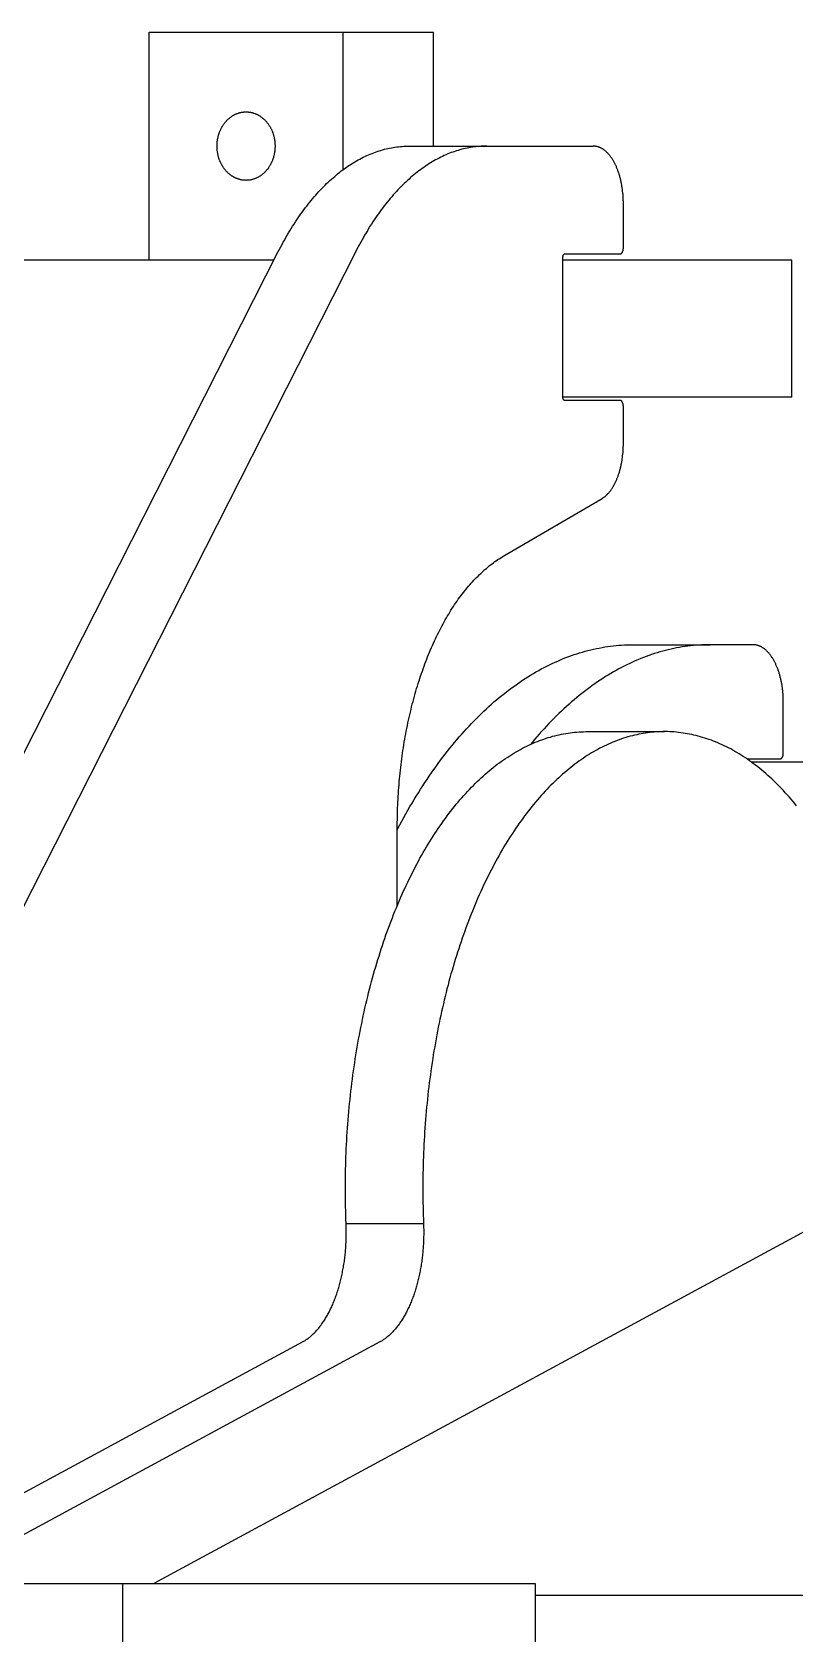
# Model space of a CAD drawing. Header units: millimetres. Extents: x 1084702 to 1166801, y 36632 to 124519.
# Drawn here: x 1098622.6 to 1098689.4, y 57928.6 to 58069 of the extents above; entities that cross this region are included whole.
import ezdxf

# ---------------------------------------------------------------- set-up
doc = ezdxf.new("R2010")
doc.units = ezdxf.units.MM
doc.header["$LTSCALE"] = 250
doc.linetypes.add('CENTER', pattern=[3, 2.5, -0.25, 0, -0.25])
doc.layers.get('0').update_dxf_attribs({"color": 255})

# ---------------------------------------------------------------- blocks, each defined once
blk = doc.blocks.new('PK65002M m platform_top')
at = {"linetype": 'Continuous'}
for p, q in [((-10480.03, 3463.67), (-10480.03, 3438.67)), ((-10516.19, 3438.67), (-10516.19, 3457.97)), ((-10570.87, 3390.98), (-10482.75, 3438.67)), ((-10546.03, 3439.7), (-10516.19, 3439.7)), ((-10454.72, 3438.67), (-10516.19, 3438.67)), ((-10502.57, 3417.49), (-10465.04, 3437.77)), ((-10458.26, 3437.77), (-10495.78, 3417.49)), ((-10500.45, 3321.92), (-10455.36, 3410.76)), ((-10448.57, 3410.76), (-10493.66, 3321.92)), ((-10499.61, 3407.1), (-10506.39, 3407.1)), ((-10504.09, 3379.25), (-10504.09, 3372.48)), ((-10563.12, 3366.68), (-10535.16, 3366.68)), ((-10537.93, 3365.88), (-10537.93, 3361.38)), ((-10534.73, 3366.38), (-10537.67, 3366.38)), ((-10507.7, 3366.68), (-10507.76, 3366.68)), ((-10507.7, 3366.77), (-10507.7, 3366.68)), ((-10520.74, 3364), (-10527.52, 3364)), ((-10535.28, 3356.38), (-10531.53, 3356.38)), ((-10531.53, 3356.38), (-10531.53, 3356.38)), ((-10524.74, 3356.38), (-10531.53, 3356.38)), ((-10524.74, 3356.38), (-10524.74, 3356.38)), ((-10513.42, 3348.6), (-10522.04, 3343.56)), ((-10523.91, 3338.79), (-10523.91, 3335.48)), ((-10538.67, 3334.68), (-10538.67, 3322.68)), ((-10538.67, 3334.68), (-10518.61, 3334.68)), ((-10523.64, 3334.98), (-10518.77, 3334.98)), ((-10518.61, 3334.68), (-10518.61, 3322.43)), ((-10538.67, 3322.68), (-10518.61, 3322.68)), ((-10518.77, 3322.13), (-10523.64, 3322.13)), ((-10493.28, 3322.68), (-10446.53, 3322.68)), ((-10482.35, 3322.68), (-10482.35, 3302.68)), ((-10523.91, 3321.63), (-10523.91, 3317.67)), ((-10499.31, 3302.68), (-10499.31, 3314.76)), ((-10505.14, 3312.67), (-10521.26, 3312.67)), ((-10507.26, 3312.67), (-10507.26, 3302.68)), ((-10482.35, 3302.68), (-10507.26, 3302.68))]:
    blk.add_line(p, q, dxfattribs=at)
for points in [[(-10506.39, 3407.1), (-10506.4, 3407.23), (-10506.4, 3407.36), (-10506.4, 3407.49), (-10506.41, 3407.62), (-10506.41, 3407.75), (-10506.41, 3407.88), (-10506.41, 3408), (-10506.41, 3408.13), (-10506.4, 3408.26), (-10506.4, 3408.39), (-10506.4, 3408.52), (-10506.39, 3408.65), (-10506.39, 3408.78), (-10506.38, 3408.91), (-10506.37, 3409.04), (-10506.36, 3409.16), (-10506.35, 3409.29), (-10506.34, 3409.42), (-10506.33, 3409.55), (-10506.32, 3409.67), (-10506.31, 3409.8), (-10506.29, 3409.93), (-10506.28, 3410.05), (-10506.26, 3410.18), (-10506.25, 3410.31), (-10506.23, 3410.43), (-10506.21, 3410.56), (-10506.19, 3410.68), (-10506.18, 3410.8), (-10506.15, 3410.93), (-10506.13, 3411.05), (-10506.11, 3411.17), (-10506.09, 3411.29), (-10506.06, 3411.41), (-10506.04, 3411.54), (-10506.01, 3411.66), (-10505.99, 3411.77), (-10505.96, 3411.89), (-10505.93, 3412.01), (-10505.9, 3412.13), (-10505.87, 3412.24), (-10505.84, 3412.36), (-10505.81, 3412.48), (-10505.78, 3412.59), (-10505.75, 3412.7), (-10505.72, 3412.82), (-10505.68, 3412.93), (-10505.65, 3413.04), (-10505.61, 3413.15), (-10505.57, 3413.26), (-10505.54, 3413.37), (-10505.5, 3413.47), (-10505.46, 3413.58), (-10505.42, 3413.69), (-10505.38, 3413.79), (-10505.34, 3413.89), (-10505.3, 3414), (-10505.26, 3414.1), (-10505.21, 3414.2), (-10505.17, 3414.3), (-10505.13, 3414.4), (-10505.08, 3414.5), (-10505.03, 3414.59), (-10504.99, 3414.69), (-10504.94, 3414.78), (-10504.89, 3414.87), (-10504.85, 3414.97), (-10504.8, 3415.06), (-10504.75, 3415.15), (-10504.7, 3415.23), (-10504.65, 3415.32), (-10504.6, 3415.41), (-10504.54, 3415.49), (-10504.49, 3415.57), (-10504.44, 3415.66), (-10504.38, 3415.74), (-10504.33, 3415.82), (-10504.28, 3415.89), (-10504.22, 3415.97), (-10504.16, 3416.04), (-10504.11, 3416.12), (-10504.05, 3416.19), (-10503.99, 3416.26), (-10503.94, 3416.33), (-10503.88, 3416.4), (-10503.82, 3416.47), (-10503.76, 3416.53), (-10503.7, 3416.6), (-10503.64, 3416.66), (-10503.58, 3416.72), (-10503.52, 3416.78), (-10503.46, 3416.84), (-10503.4, 3416.89), (-10503.34, 3416.95), (-10503.27, 3417), (-10503.21, 3417.05), (-10503.15, 3417.11), (-10503.09, 3417.15), (-10503.02, 3417.2), (-10502.96, 3417.25), (-10502.89, 3417.29), (-10502.83, 3417.33), (-10502.76, 3417.38), (-10502.7, 3417.42), (-10502.63, 3417.45), (-10502.57, 3417.49)], [(-10495.78, 3417.49), (-10495.85, 3417.45), (-10495.91, 3417.42), (-10495.98, 3417.38), (-10496.04, 3417.33), (-10496.11, 3417.29), (-10496.17, 3417.25), (-10496.24, 3417.2), (-10496.3, 3417.16), (-10496.36, 3417.11), (-10496.43, 3417.06), (-10496.49, 3417), (-10496.55, 3416.95), (-10496.61, 3416.9), (-10496.67, 3416.84), (-10496.73, 3416.78), (-10496.8, 3416.72), (-10496.86, 3416.66), (-10496.92, 3416.6), (-10496.97, 3416.53), (-10497.03, 3416.47), (-10497.09, 3416.4), (-10497.15, 3416.33), (-10497.21, 3416.27), (-10497.27, 3416.19), (-10497.32, 3416.12), (-10497.38, 3416.05), (-10497.43, 3415.97), (-10497.49, 3415.9), (-10497.54, 3415.82), (-10497.6, 3415.74), (-10497.65, 3415.66), (-10497.7, 3415.58), (-10497.76, 3415.49), (-10497.81, 3415.41), (-10497.86, 3415.32), (-10497.91, 3415.24), (-10497.96, 3415.15), (-10498.01, 3415.06), (-10498.06, 3414.97), (-10498.11, 3414.88), (-10498.16, 3414.78), (-10498.2, 3414.69), (-10498.25, 3414.59), (-10498.29, 3414.5), (-10498.34, 3414.4), (-10498.38, 3414.3), (-10498.43, 3414.2), (-10498.47, 3414.1), (-10498.51, 3414), (-10498.56, 3413.9), (-10498.6, 3413.79), (-10498.64, 3413.69), (-10498.68, 3413.58), (-10498.71, 3413.48), (-10498.75, 3413.37), (-10498.79, 3413.26), (-10498.83, 3413.15), (-10498.86, 3413.04), (-10498.9, 3412.93), (-10498.93, 3412.82), (-10498.96, 3412.71), (-10499, 3412.59), (-10499.03, 3412.48), (-10499.06, 3412.36), (-10499.09, 3412.25), (-10499.12, 3412.13), (-10499.15, 3412.01), (-10499.18, 3411.9), (-10499.2, 3411.78), (-10499.23, 3411.66), (-10499.25, 3411.54), (-10499.28, 3411.42), (-10499.3, 3411.3), (-10499.33, 3411.18), (-10499.35, 3411.05), (-10499.37, 3410.93), (-10499.39, 3410.81), (-10499.41, 3410.68), (-10499.43, 3410.56), (-10499.45, 3410.44), (-10499.46, 3410.31), (-10499.48, 3410.19), (-10499.5, 3410.06), (-10499.51, 3409.93), (-10499.52, 3409.81), (-10499.54, 3409.68), (-10499.55, 3409.55), (-10499.56, 3409.42), (-10499.57, 3409.3), (-10499.58, 3409.17), (-10499.59, 3409.04), (-10499.59, 3408.91), (-10499.6, 3408.78), (-10499.61, 3408.65), (-10499.61, 3408.52), (-10499.62, 3408.4), (-10499.62, 3408.27), (-10499.62, 3408.14), (-10499.62, 3408.01), (-10499.62, 3407.88), (-10499.62, 3407.75), (-10499.62, 3407.62), (-10499.62, 3407.49), (-10499.62, 3407.36), (-10499.61, 3407.23), (-10499.61, 3407.1)], [(-10527.52, 3364), (-10527.4, 3364), (-10527.2, 3364.01), (-10527.01, 3364.01), (-10526.82, 3364.02), (-10526.62, 3364.04), (-10526.43, 3364.05), (-10526.24, 3364.07), (-10526.04, 3364.1), (-10525.85, 3364.13), (-10525.66, 3364.16), (-10525.47, 3364.19), (-10525.27, 3364.23), (-10525.08, 3364.27), (-10524.89, 3364.31), (-10524.7, 3364.36), (-10524.51, 3364.41), (-10524.31, 3364.46), (-10524.12, 3364.52), (-10523.93, 3364.58), (-10523.74, 3364.64), (-10523.55, 3364.71), (-10523.36, 3364.78), (-10523.17, 3364.85), (-10522.98, 3364.93), (-10522.8, 3365.01), (-10522.61, 3365.09), (-10522.42, 3365.18), (-10522.23, 3365.27), (-10522.04, 3365.36), (-10521.86, 3365.46), (-10521.67, 3365.56), (-10521.49, 3365.66), (-10521.3, 3365.76), (-10521.12, 3365.87), (-10520.93, 3365.98), (-10520.75, 3366.1), (-10520.57, 3366.22), (-10520.38, 3366.34), (-10520.2, 3366.46), (-10520.02, 3366.59), (-10519.84, 3366.72), (-10519.66, 3366.86), (-10519.48, 3366.99), (-10519.3, 3367.13), (-10519.12, 3367.28), (-10518.95, 3367.42), (-10518.77, 3367.57), (-10518.59, 3367.72), (-10518.42, 3367.88), (-10518.24, 3368.04), (-10518.07, 3368.2), (-10517.9, 3368.36), (-10517.73, 3368.53), (-10517.56, 3368.7), (-10517.39, 3368.87), (-10517.22, 3369.05), (-10517.05, 3369.23), (-10516.88, 3369.41), (-10516.71, 3369.59), (-10516.55, 3369.78), (-10516.38, 3369.97), (-10516.22, 3370.17), (-10516.06, 3370.36), (-10515.89, 3370.56), (-10515.73, 3370.76), (-10515.57, 3370.97), (-10515.41, 3371.17), (-10515.25, 3371.38), (-10515.1, 3371.6), (-10514.94, 3371.81), (-10514.79, 3372.03), (-10514.63, 3372.25), (-10514.48, 3372.47), (-10514.33, 3372.7), (-10514.18, 3372.93), (-10514.03, 3373.16), (-10513.88, 3373.39), (-10513.73, 3373.63), (-10513.58, 3373.87), (-10513.44, 3374.11), (-10513.3, 3374.35), (-10513.15, 3374.6), (-10513.01, 3374.85), (-10512.87, 3375.1), (-10512.73, 3375.35), (-10512.59, 3375.61), (-10512.46, 3375.87), (-10512.32, 3376.13), (-10512.19, 3376.39), (-10512.05, 3376.66), (-10511.92, 3376.92), (-10511.79, 3377.19), (-10511.66, 3377.46), (-10511.54, 3377.74), (-10511.41, 3378.02), (-10511.28, 3378.29), (-10511.16, 3378.57), (-10511.04, 3378.86), (-10510.92, 3379.14), (-10510.8, 3379.43), (-10510.68, 3379.72), (-10510.56, 3380.01), (-10510.45, 3380.3), (-10510.33, 3380.6), (-10510.22, 3380.9), (-10510.11, 3381.19), (-10510, 3381.49), (-10509.89, 3381.8), (-10509.79, 3382.1), (-10509.68, 3382.41), (-10509.58, 3382.72), (-10509.48, 3383.03), (-10509.38, 3383.34), (-10509.28, 3383.65), (-10509.18, 3383.97), (-10509.08, 3384.28), (-10508.99, 3384.6), (-10508.89, 3384.92), (-10508.8, 3385.24), (-10508.71, 3385.57), (-10508.62, 3385.89), (-10508.54, 3386.22), (-10508.45, 3386.54), (-10508.37, 3386.87), (-10508.29, 3387.2), (-10508.21, 3387.54), (-10508.13, 3387.87), (-10508.05, 3388.2), (-10507.98, 3388.54), (-10507.9, 3388.88), (-10507.83, 3389.21), (-10507.76, 3389.55), (-10507.69, 3389.9), (-10507.62, 3390.24), (-10507.56, 3390.58), (-10507.49, 3390.93), (-10507.43, 3391.27), (-10507.37, 3391.62), (-10507.31, 3391.97), (-10507.25, 3392.31), (-10507.2, 3392.66), (-10507.14, 3393.01), (-10507.09, 3393.37), (-10507.04, 3393.72), (-10506.99, 3394.07), (-10506.94, 3394.42), (-10506.9, 3394.78), (-10506.85, 3395.13), (-10506.81, 3395.49), (-10506.77, 3395.85), (-10506.73, 3396.2), (-10506.7, 3396.56), (-10506.66, 3396.92), (-10506.63, 3397.28), (-10506.6, 3397.64), (-10506.57, 3398), (-10506.54, 3398.36), (-10506.51, 3398.73), (-10506.49, 3399.09), (-10506.47, 3399.45), (-10506.44, 3399.81), (-10506.42, 3400.18), (-10506.41, 3400.54), (-10506.39, 3400.9), (-10506.38, 3401.27), (-10506.36, 3401.63), (-10506.35, 3402), (-10506.35, 3402.36), (-10506.34, 3402.72), (-10506.33, 3403.09), (-10506.33, 3403.45), (-10506.33, 3403.82), (-10506.33, 3404.18), (-10506.33, 3404.55), (-10506.33, 3404.91), (-10506.34, 3405.28), (-10506.35, 3405.64), (-10506.35, 3406.01), (-10506.36, 3406.37), (-10506.38, 3406.74), (-10506.39, 3407.1)], [(-10499.61, 3407.1), (-10499.59, 3406.74), (-10499.58, 3406.37), (-10499.57, 3406.01), (-10499.56, 3405.65), (-10499.55, 3405.28), (-10499.55, 3404.92), (-10499.55, 3404.55), (-10499.54, 3404.19), (-10499.54, 3403.83), (-10499.55, 3403.46), (-10499.55, 3403.1), (-10499.55, 3402.73), (-10499.56, 3402.37), (-10499.57, 3402.01), (-10499.58, 3401.64), (-10499.59, 3401.28), (-10499.61, 3400.92), (-10499.62, 3400.55), (-10499.64, 3400.19), (-10499.66, 3399.83), (-10499.68, 3399.46), (-10499.7, 3399.1), (-10499.73, 3398.74), (-10499.75, 3398.38), (-10499.78, 3398.02), (-10499.81, 3397.66), (-10499.84, 3397.3), (-10499.88, 3396.94), (-10499.91, 3396.58), (-10499.95, 3396.23), (-10499.99, 3395.87), (-10500.03, 3395.51), (-10500.07, 3395.16), (-10500.11, 3394.8), (-10500.16, 3394.45), (-10500.2, 3394.09), (-10500.25, 3393.74), (-10500.3, 3393.39), (-10500.36, 3393.04), (-10500.41, 3392.69), (-10500.46, 3392.34), (-10500.52, 3391.99), (-10500.58, 3391.64), (-10500.64, 3391.29), (-10500.7, 3390.95), (-10500.77, 3390.6), (-10500.83, 3390.26), (-10500.9, 3389.92), (-10500.97, 3389.58), (-10501.04, 3389.24), (-10501.11, 3388.9), (-10501.19, 3388.56), (-10501.26, 3388.23), (-10501.34, 3387.89), (-10501.42, 3387.56), (-10501.5, 3387.22), (-10501.58, 3386.89), (-10501.66, 3386.56), (-10501.75, 3386.24), (-10501.83, 3385.91), (-10501.92, 3385.59), (-10502.01, 3385.26), (-10502.1, 3384.94), (-10502.2, 3384.62), (-10502.29, 3384.3), (-10502.39, 3383.98), (-10502.49, 3383.67), (-10502.59, 3383.35), (-10502.69, 3383.04), (-10502.79, 3382.73), (-10502.89, 3382.42), (-10503, 3382.12), (-10503.1, 3381.81), (-10503.21, 3381.51), (-10503.32, 3381.21), (-10503.43, 3380.91), (-10503.55, 3380.61), (-10503.66, 3380.31), (-10503.77, 3380.02), (-10503.89, 3379.73), (-10504.01, 3379.44), (-10504.13, 3379.15), (-10504.25, 3378.87), (-10504.37, 3378.58), (-10504.5, 3378.3), (-10504.62, 3378.02), (-10504.75, 3377.74), (-10504.88, 3377.47), (-10505.01, 3377.2), (-10505.14, 3376.93), (-10505.27, 3376.66), (-10505.4, 3376.39), (-10505.54, 3376.13), (-10505.67, 3375.87), (-10505.81, 3375.61), (-10505.95, 3375.36), (-10506.08, 3375.1), (-10506.22, 3374.85), (-10506.37, 3374.6), (-10506.51, 3374.36), (-10506.65, 3374.11), (-10506.8, 3373.87), (-10506.94, 3373.63), (-10507.09, 3373.4), (-10507.24, 3373.16), (-10507.39, 3372.93), (-10507.54, 3372.71), (-10507.69, 3372.48), (-10507.84, 3372.26), (-10508, 3372.04), (-10508.15, 3371.82), (-10508.31, 3371.6), (-10508.46, 3371.39), (-10508.62, 3371.18), (-10508.78, 3370.98), (-10508.94, 3370.77), (-10509.1, 3370.57), (-10509.26, 3370.37), (-10509.43, 3370.17), (-10509.59, 3369.98), (-10509.75, 3369.79), (-10509.92, 3369.6), (-10510.09, 3369.42), (-10510.25, 3369.24), (-10510.42, 3369.06), (-10510.59, 3368.88), (-10510.76, 3368.71), (-10510.93, 3368.54), (-10511.1, 3368.37), (-10511.28, 3368.21), (-10511.45, 3368.05), (-10511.62, 3367.89), (-10511.8, 3367.73), (-10511.97, 3367.58), (-10512.15, 3367.43), (-10512.33, 3367.29), (-10512.51, 3367.14), (-10512.68, 3367), (-10512.86, 3366.86), (-10513.04, 3366.73), (-10513.22, 3366.6), (-10513.41, 3366.47), (-10513.59, 3366.35), (-10513.77, 3366.23), (-10513.95, 3366.11), (-10514.14, 3365.99), (-10514.32, 3365.88), (-10514.5, 3365.77), (-10514.69, 3365.67), (-10514.88, 3365.56), (-10515.06, 3365.46), (-10515.25, 3365.37), (-10515.44, 3365.27), (-10515.62, 3365.18), (-10515.81, 3365.1), (-10516, 3365.01), (-10516.19, 3364.93), (-10516.38, 3364.86), (-10516.57, 3364.78), (-10516.76, 3364.71), (-10516.95, 3364.65), (-10517.14, 3364.58), (-10517.33, 3364.52), (-10517.52, 3364.47), (-10517.71, 3364.41), (-10517.9, 3364.36), (-10518.1, 3364.31), (-10518.29, 3364.27), (-10518.48, 3364.23), (-10518.67, 3364.19), (-10518.87, 3364.16), (-10519.06, 3364.13), (-10519.25, 3364.1), (-10519.45, 3364.08), (-10519.64, 3364.05), (-10519.83, 3364.04), (-10520.03, 3364.02), (-10520.22, 3364.01), (-10520.41, 3364.01), (-10520.61, 3364), (-10520.74, 3364)], [(-10539.1, 3370.5), (-10538.94, 3370.3), (-10538.78, 3370.1), (-10538.61, 3369.91), (-10538.45, 3369.72), (-10538.28, 3369.54), (-10538.11, 3369.35), (-10537.95, 3369.17), (-10537.78, 3368.99), (-10537.61, 3368.82), (-10537.44, 3368.65), (-10537.27, 3368.48), (-10537.09, 3368.31), (-10536.92, 3368.15), (-10536.75, 3367.99), (-10536.57, 3367.83), (-10536.4, 3367.68), (-10536.22, 3367.52), (-10536.05, 3367.38), (-10535.87, 3367.23), (-10535.69, 3367.09), (-10535.51, 3366.95), (-10535.33, 3366.81), (-10535.15, 3366.68), (-10534.97, 3366.55), (-10534.79, 3366.42), (-10534.61, 3366.3), (-10534.42, 3366.18), (-10534.24, 3366.06), (-10534.06, 3365.95), (-10533.87, 3365.84), (-10533.69, 3365.73), (-10533.5, 3365.63), (-10533.32, 3365.52), (-10533.13, 3365.43), (-10532.94, 3365.33), (-10532.76, 3365.24), (-10532.57, 3365.15), (-10532.38, 3365.07), (-10532.19, 3364.98), (-10532, 3364.9), (-10531.81, 3364.83), (-10531.63, 3364.76), (-10531.44, 3364.69), (-10531.24, 3364.62), (-10531.05, 3364.56), (-10530.86, 3364.5), (-10530.67, 3364.44), (-10530.48, 3364.39), (-10530.29, 3364.34), (-10530.1, 3364.3), (-10529.91, 3364.25), (-10529.71, 3364.21), (-10529.52, 3364.18), (-10529.33, 3364.15), (-10529.14, 3364.12), (-10528.94, 3364.09), (-10528.75, 3364.07), (-10528.56, 3364.05), (-10528.36, 3364.03), (-10528.17, 3364.02), (-10527.98, 3364.01), (-10527.78, 3364), (-10527.59, 3364), (-10527.52, 3364)], [(-10504.09, 3372.58), (-10504.13, 3372.49), (-10504.31, 3372.17), (-10504.48, 3371.84), (-10504.66, 3371.52), (-10504.84, 3371.2), (-10505.02, 3370.89), (-10505.2, 3370.57), (-10505.39, 3370.26), (-10505.57, 3369.96), (-10505.76, 3369.65), (-10505.94, 3369.35), (-10506.13, 3369.05), (-10506.32, 3368.76), (-10506.52, 3368.46), (-10506.71, 3368.18), (-10506.9, 3367.89), (-10507.1, 3367.61), (-10507.29, 3367.33), (-10507.49, 3367.05), (-10507.69, 3366.78), (-10507.89, 3366.51), (-10508.09, 3366.24), (-10508.3, 3365.98), (-10508.5, 3365.72), (-10508.7, 3365.46), (-10508.91, 3365.21), (-10509.12, 3364.96), (-10509.32, 3364.71), (-10509.53, 3364.46), (-10509.74, 3364.22), (-10509.96, 3363.99), (-10510.17, 3363.75), (-10510.38, 3363.52), (-10510.6, 3363.29), (-10510.81, 3363.07), (-10511.03, 3362.85), (-10511.25, 3362.63), (-10511.47, 3362.42), (-10511.69, 3362.21), (-10511.91, 3362), (-10512.13, 3361.8), (-10512.35, 3361.6), (-10512.57, 3361.4), (-10512.8, 3361.21), (-10513.02, 3361.02), (-10513.25, 3360.84), (-10513.48, 3360.66), (-10513.7, 3360.48), (-10513.93, 3360.31), (-10514.16, 3360.14), (-10514.39, 3359.97), (-10514.62, 3359.81), (-10514.85, 3359.65), (-10515.08, 3359.49), (-10515.31, 3359.34), (-10515.55, 3359.19), (-10515.78, 3359.05), (-10516.02, 3358.91), (-10516.25, 3358.77), (-10516.49, 3358.63), (-10516.72, 3358.5), (-10516.96, 3358.38), (-10517.2, 3358.26), (-10517.44, 3358.14), (-10517.68, 3358.02), (-10517.92, 3357.91), (-10518.16, 3357.81), (-10518.4, 3357.7), (-10518.64, 3357.6), (-10518.88, 3357.51), (-10519.12, 3357.42), (-10519.36, 3357.33), (-10519.6, 3357.25), (-10519.84, 3357.17), (-10520.08, 3357.09), (-10520.33, 3357.02), (-10520.57, 3356.95), (-10520.81, 3356.88), (-10521.06, 3356.82), (-10521.3, 3356.77), (-10521.55, 3356.71), (-10521.79, 3356.67), (-10522.04, 3356.62), (-10522.28, 3356.58), (-10522.53, 3356.54), (-10522.78, 3356.51), (-10523.02, 3356.48), (-10523.27, 3356.45), (-10523.51, 3356.43), (-10523.76, 3356.41), (-10524, 3356.4), (-10524.25, 3356.39), (-10524.5, 3356.38), (-10524.74, 3356.38)], [(-10504.09, 3372.48), (-10504.09, 3372.23), (-10504.09, 3371.97), (-10504.1, 3371.71), (-10504.1, 3371.46), (-10504.11, 3371.2), (-10504.11, 3370.95), (-10504.12, 3370.69), (-10504.13, 3370.43), (-10504.15, 3370.18), (-10504.16, 3369.92), (-10504.17, 3369.67), (-10504.19, 3369.41), (-10504.21, 3369.16), (-10504.23, 3368.91), (-10504.25, 3368.65), (-10504.27, 3368.4), (-10504.29, 3368.15), (-10504.31, 3367.9), (-10504.34, 3367.65), (-10504.37, 3367.39), (-10504.39, 3367.14), (-10504.42, 3366.89), (-10504.46, 3366.64), (-10504.49, 3366.39), (-10504.52, 3366.15), (-10504.56, 3365.9), (-10504.59, 3365.65), (-10504.63, 3365.41), (-10504.67, 3365.16), (-10504.71, 3364.92), (-10504.75, 3364.67), (-10504.79, 3364.43), (-10504.84, 3364.19), (-10504.88, 3363.95), (-10504.93, 3363.71), (-10504.98, 3363.47), (-10505.03, 3363.23), (-10505.08, 3362.99), (-10505.13, 3362.75), (-10505.19, 3362.52), (-10505.24, 3362.28), (-10505.3, 3362.05), (-10505.35, 3361.82), (-10505.41, 3361.59), (-10505.47, 3361.36), (-10505.53, 3361.13), (-10505.6, 3360.9), (-10505.66, 3360.67), (-10505.72, 3360.45), (-10505.79, 3360.23), (-10505.86, 3360), (-10505.93, 3359.78), (-10506, 3359.56), (-10506.07, 3359.34), (-10506.14, 3359.13), (-10506.21, 3358.91), (-10506.29, 3358.69), (-10506.36, 3358.48), (-10506.44, 3358.27), (-10506.52, 3358.06), (-10506.59, 3357.85), (-10506.67, 3357.65), (-10506.75, 3357.44), (-10506.84, 3357.24), (-10506.92, 3357.03), (-10507, 3356.83), (-10507.09, 3356.63), (-10507.18, 3356.44), (-10507.26, 3356.24), (-10507.35, 3356.05), (-10507.44, 3355.86), (-10507.53, 3355.66), (-10507.63, 3355.48), (-10507.72, 3355.29), (-10507.81, 3355.1), (-10507.91, 3354.92), (-10508, 3354.74), (-10508.1, 3354.56), (-10508.2, 3354.38), (-10508.3, 3354.21), (-10508.4, 3354.03), (-10508.5, 3353.86), (-10508.6, 3353.69), (-10508.7, 3353.52), (-10508.8, 3353.36), (-10508.91, 3353.19), (-10509.01, 3353.03), (-10509.12, 3352.87), (-10509.23, 3352.71), (-10509.33, 3352.56), (-10509.44, 3352.4), (-10509.55, 3352.25), (-10509.66, 3352.1), (-10509.77, 3351.96), (-10509.89, 3351.81), (-10510, 3351.67), (-10510.11, 3351.53), (-10510.23, 3351.39), (-10510.34, 3351.25), (-10510.46, 3351.12), (-10510.57, 3350.99), (-10510.69, 3350.86), (-10510.81, 3350.73), (-10510.93, 3350.6), (-10511.05, 3350.48), (-10511.17, 3350.36), (-10511.29, 3350.24), (-10511.41, 3350.13), (-10511.53, 3350.01), (-10511.65, 3349.9), (-10511.77, 3349.79), (-10511.9, 3349.69), (-10512.02, 3349.58), (-10512.15, 3349.48), (-10512.27, 3349.38), (-10512.4, 3349.28), (-10512.52, 3349.19), (-10512.65, 3349.1), (-10512.78, 3349.01), (-10512.9, 3348.92), (-10513.03, 3348.84), (-10513.16, 3348.76), (-10513.29, 3348.68), (-10513.42, 3348.6)], [(-10537.67, 3366.38), (-10537.67, 3366.38), (-10537.68, 3366.38), (-10537.69, 3366.38), (-10537.7, 3366.38), (-10537.7, 3366.38), (-10537.71, 3366.38), (-10537.72, 3366.37), (-10537.72, 3366.37), (-10537.73, 3366.37), (-10537.74, 3366.36), (-10537.74, 3366.36), (-10537.75, 3366.36), (-10537.76, 3366.35), (-10537.76, 3366.35), (-10537.77, 3366.34), (-10537.78, 3366.34), (-10537.78, 3366.33), (-10537.79, 3366.32), (-10537.8, 3366.32), (-10537.8, 3366.31), (-10537.81, 3366.3), (-10537.81, 3366.3), (-10537.82, 3366.29), (-10537.83, 3366.28), (-10537.83, 3366.27), (-10537.84, 3366.26), (-10537.84, 3366.25), (-10537.85, 3366.25), (-10537.85, 3366.24), (-10537.86, 3366.23), (-10537.86, 3366.22), (-10537.87, 3366.21), (-10537.87, 3366.2), (-10537.88, 3366.19), (-10537.88, 3366.17), (-10537.89, 3366.16), (-10537.89, 3366.15), (-10537.89, 3366.14), (-10537.9, 3366.13), (-10537.9, 3366.12), (-10537.9, 3366.11), (-10537.91, 3366.09), (-10537.91, 3366.08), (-10537.91, 3366.07), (-10537.92, 3366.06), (-10537.92, 3366.04), (-10537.92, 3366.03), (-10537.92, 3366.02), (-10537.92, 3366), (-10537.93, 3365.99), (-10537.93, 3365.98), (-10537.93, 3365.96), (-10537.93, 3365.95), (-10537.93, 3365.94), (-10537.93, 3365.92), (-10537.93, 3365.91), (-10537.93, 3365.9), (-10537.93, 3365.88)], [(-10531.53, 3356.38), (-10531.28, 3356.38), (-10531.03, 3356.39), (-10530.79, 3356.4), (-10530.54, 3356.41), (-10530.3, 3356.43), (-10530.05, 3356.45), (-10529.81, 3356.48), (-10529.56, 3356.51), (-10529.32, 3356.54), (-10529.07, 3356.58), (-10528.83, 3356.62), (-10528.58, 3356.66), (-10528.34, 3356.71), (-10528.09, 3356.77), (-10527.85, 3356.82), (-10527.61, 3356.88), (-10527.36, 3356.95), (-10527.12, 3357.01), (-10526.88, 3357.09), (-10526.63, 3357.16), (-10526.39, 3357.24), (-10526.15, 3357.33), (-10525.91, 3357.41), (-10525.67, 3357.5), (-10525.43, 3357.6), (-10525.19, 3357.7), (-10524.95, 3357.8), (-10524.71, 3357.91), (-10524.47, 3358.02), (-10524.23, 3358.13), (-10523.99, 3358.25), (-10523.76, 3358.37), (-10523.52, 3358.5), (-10523.28, 3358.63), (-10523.05, 3358.76), (-10522.81, 3358.9), (-10522.58, 3359.04), (-10522.34, 3359.18), (-10522.11, 3359.33), (-10521.88, 3359.48), (-10521.65, 3359.64), (-10521.42, 3359.8), (-10521.19, 3359.96), (-10520.96, 3360.13), (-10520.73, 3360.3), (-10520.5, 3360.47), (-10520.27, 3360.65), (-10520.04, 3360.83), (-10519.82, 3361.01), (-10519.59, 3361.2), (-10519.37, 3361.4), (-10519.15, 3361.59), (-10518.92, 3361.79), (-10518.7, 3361.99), (-10518.48, 3362.2), (-10518.26, 3362.41), (-10518.04, 3362.62), (-10517.83, 3362.84), (-10517.61, 3363.06), (-10517.39, 3363.28), (-10517.18, 3363.51), (-10516.96, 3363.74), (-10516.75, 3363.97), (-10516.54, 3364.21), (-10516.33, 3364.45), (-10516.12, 3364.7), (-10515.91, 3364.94), (-10515.77, 3365.12)], [(-10537.93, 3361.38), (-10537.93, 3361.31), (-10537.93, 3361.23), (-10537.93, 3361.15), (-10537.93, 3361.08), (-10537.92, 3361), (-10537.92, 3360.92), (-10537.92, 3360.85), (-10537.91, 3360.77), (-10537.91, 3360.69), (-10537.9, 3360.62), (-10537.89, 3360.54), (-10537.89, 3360.47), (-10537.88, 3360.39), (-10537.87, 3360.32), (-10537.86, 3360.24), (-10537.85, 3360.17), (-10537.84, 3360.09), (-10537.83, 3360.02), (-10537.82, 3359.94), (-10537.81, 3359.87), (-10537.79, 3359.8), (-10537.78, 3359.72), (-10537.77, 3359.65), (-10537.75, 3359.58), (-10537.74, 3359.51), (-10537.72, 3359.44), (-10537.71, 3359.37), (-10537.69, 3359.3), (-10537.67, 3359.23), (-10537.65, 3359.16), (-10537.64, 3359.09), (-10537.62, 3359.02), (-10537.6, 3358.95), (-10537.58, 3358.89), (-10537.56, 3358.82), (-10537.54, 3358.75), (-10537.51, 3358.69), (-10537.49, 3358.62), (-10537.47, 3358.56), (-10537.45, 3358.5), (-10537.42, 3358.43), (-10537.4, 3358.37), (-10537.37, 3358.31), (-10537.35, 3358.25), (-10537.32, 3358.19), (-10537.29, 3358.13), (-10537.27, 3358.07), (-10537.24, 3358.01), (-10537.21, 3357.96), (-10537.18, 3357.9), (-10537.16, 3357.85), (-10537.13, 3357.79), (-10537.1, 3357.74), (-10537.07, 3357.69), (-10537.04, 3357.64), (-10537.01, 3357.59), (-10536.98, 3357.54), (-10536.94, 3357.49), (-10536.91, 3357.44), (-10536.88, 3357.39), (-10536.85, 3357.35), (-10536.81, 3357.3), (-10536.78, 3357.26), (-10536.75, 3357.22), (-10536.71, 3357.17), (-10536.68, 3357.13), (-10536.64, 3357.09), (-10536.61, 3357.05), (-10536.57, 3357.02), (-10536.54, 3356.98), (-10536.5, 3356.94), (-10536.46, 3356.91), (-10536.43, 3356.87), (-10536.39, 3356.84), (-10536.35, 3356.81), (-10536.32, 3356.78), (-10536.28, 3356.75), (-10536.24, 3356.72), (-10536.2, 3356.69), (-10536.16, 3356.67), (-10536.13, 3356.64), (-10536.09, 3356.62), (-10536.05, 3356.6), (-10536.01, 3356.57), (-10535.97, 3356.55), (-10535.93, 3356.53), (-10535.89, 3356.52), (-10535.85, 3356.5), (-10535.81, 3356.48), (-10535.77, 3356.47), (-10535.73, 3356.45), (-10535.69, 3356.44), (-10535.65, 3356.43), (-10535.61, 3356.42), (-10535.57, 3356.41), (-10535.53, 3356.4), (-10535.49, 3356.4), (-10535.45, 3356.39), (-10535.4, 3356.39), (-10535.36, 3356.38), (-10535.32, 3356.38), (-10535.28, 3356.38)], [(-10522.04, 3343.56), (-10522.08, 3343.54), (-10522.12, 3343.52), (-10522.16, 3343.49), (-10522.19, 3343.46), (-10522.23, 3343.44), (-10522.27, 3343.41), (-10522.31, 3343.38), (-10522.34, 3343.35), (-10522.38, 3343.32), (-10522.42, 3343.28), (-10522.45, 3343.25), (-10522.49, 3343.21), (-10522.53, 3343.18), (-10522.56, 3343.14), (-10522.6, 3343.1), (-10522.63, 3343.06), (-10522.67, 3343.02), (-10522.7, 3342.98), (-10522.73, 3342.94), (-10522.77, 3342.9), (-10522.8, 3342.85), (-10522.83, 3342.81), (-10522.87, 3342.76), (-10522.9, 3342.71), (-10522.93, 3342.67), (-10522.96, 3342.62), (-10522.99, 3342.57), (-10523.02, 3342.52), (-10523.05, 3342.47), (-10523.08, 3342.41), (-10523.11, 3342.36), (-10523.14, 3342.31), (-10523.17, 3342.25), (-10523.2, 3342.2), (-10523.22, 3342.14), (-10523.25, 3342.08), (-10523.28, 3342.03), (-10523.3, 3341.97), (-10523.33, 3341.91), (-10523.35, 3341.85), (-10523.38, 3341.79), (-10523.4, 3341.72), (-10523.43, 3341.66), (-10523.45, 3341.6), (-10523.47, 3341.54), (-10523.49, 3341.47), (-10523.51, 3341.41), (-10523.54, 3341.34), (-10523.56, 3341.27), (-10523.58, 3341.21), (-10523.59, 3341.14), (-10523.61, 3341.07), (-10523.63, 3341), (-10523.65, 3340.94), (-10523.67, 3340.87), (-10523.68, 3340.8), (-10523.7, 3340.73), (-10523.71, 3340.66), (-10523.73, 3340.58), (-10523.74, 3340.51), (-10523.76, 3340.44), (-10523.77, 3340.37), (-10523.78, 3340.3), (-10523.8, 3340.22), (-10523.81, 3340.15), (-10523.82, 3340.07), (-10523.83, 3340), (-10523.84, 3339.93), (-10523.85, 3339.85), (-10523.85, 3339.78), (-10523.86, 3339.7), (-10523.87, 3339.63), (-10523.88, 3339.55), (-10523.88, 3339.47), (-10523.89, 3339.4), (-10523.89, 3339.32), (-10523.9, 3339.25), (-10523.9, 3339.17), (-10523.9, 3339.09), (-10523.9, 3339.02), (-10523.91, 3338.94), (-10523.91, 3338.86), (-10523.91, 3338.79)], [(-10523.91, 3335.48), (-10523.91, 3335.46), (-10523.91, 3335.45), (-10523.91, 3335.43), (-10523.91, 3335.42), (-10523.9, 3335.41), (-10523.9, 3335.39), (-10523.9, 3335.38), (-10523.9, 3335.37), (-10523.9, 3335.35), (-10523.9, 3335.34), (-10523.9, 3335.33), (-10523.89, 3335.32), (-10523.89, 3335.3), (-10523.89, 3335.29), (-10523.89, 3335.28), (-10523.88, 3335.27), (-10523.88, 3335.25), (-10523.88, 3335.24), (-10523.87, 3335.23), (-10523.87, 3335.22), (-10523.87, 3335.21), (-10523.86, 3335.19), (-10523.86, 3335.18), (-10523.85, 3335.17), (-10523.85, 3335.16), (-10523.84, 3335.15), (-10523.84, 3335.14), (-10523.83, 3335.13), (-10523.83, 3335.12), (-10523.82, 3335.11), (-10523.82, 3335.1), (-10523.81, 3335.09), (-10523.81, 3335.09), (-10523.8, 3335.08), (-10523.8, 3335.07), (-10523.79, 3335.06), (-10523.78, 3335.05), (-10523.78, 3335.05), (-10523.77, 3335.04), (-10523.77, 3335.03), (-10523.76, 3335.03), (-10523.75, 3335.02), (-10523.75, 3335.02), (-10523.74, 3335.01), (-10523.73, 3335.01), (-10523.73, 3335), (-10523.72, 3335), (-10523.71, 3334.99), (-10523.71, 3334.99), (-10523.7, 3334.99), (-10523.69, 3334.98), (-10523.68, 3334.98), (-10523.68, 3334.98), (-10523.67, 3334.98), (-10523.66, 3334.98), (-10523.66, 3334.98), (-10523.65, 3334.98), (-10523.64, 3334.98)], [(-10518.77, 3334.98), (-10518.76, 3334.98), (-10518.76, 3334.97), (-10518.75, 3334.97), (-10518.75, 3334.97), (-10518.74, 3334.97), (-10518.74, 3334.97), (-10518.73, 3334.97), (-10518.73, 3334.97), (-10518.72, 3334.96), (-10518.72, 3334.96), (-10518.71, 3334.96), (-10518.71, 3334.96), (-10518.7, 3334.95), (-10518.7, 3334.95), (-10518.7, 3334.94), (-10518.69, 3334.94), (-10518.69, 3334.94), (-10518.68, 3334.93), (-10518.68, 3334.93), (-10518.67, 3334.92), (-10518.67, 3334.91), (-10518.67, 3334.91), (-10518.66, 3334.9), (-10518.66, 3334.9), (-10518.66, 3334.89), (-10518.65, 3334.88), (-10518.65, 3334.88), (-10518.65, 3334.87), (-10518.64, 3334.86), (-10518.64, 3334.86), (-10518.64, 3334.85), (-10518.63, 3334.84), (-10518.63, 3334.83), (-10518.63, 3334.83), (-10518.63, 3334.82), (-10518.62, 3334.81), (-10518.62, 3334.8), (-10518.62, 3334.79), (-10518.62, 3334.78), (-10518.62, 3334.78), (-10518.62, 3334.77), (-10518.61, 3334.76), (-10518.61, 3334.75), (-10518.61, 3334.74), (-10518.61, 3334.73), (-10518.61, 3334.72), (-10518.61, 3334.71), (-10518.61, 3334.7), (-10518.61, 3334.69), (-10518.61, 3334.68), (-10518.61, 3334.68)], [(-10523.64, 3322.13), (-10523.65, 3322.13), (-10523.66, 3322.12), (-10523.66, 3322.12), (-10523.67, 3322.12), (-10523.68, 3322.12), (-10523.68, 3322.12), (-10523.69, 3322.12), (-10523.7, 3322.11), (-10523.71, 3322.11), (-10523.71, 3322.11), (-10523.72, 3322.1), (-10523.73, 3322.1), (-10523.73, 3322.09), (-10523.74, 3322.09), (-10523.75, 3322.08), (-10523.75, 3322.08), (-10523.76, 3322.07), (-10523.77, 3322.07), (-10523.77, 3322.06), (-10523.78, 3322.05), (-10523.78, 3322.05), (-10523.79, 3322.04), (-10523.8, 3322.03), (-10523.8, 3322.02), (-10523.81, 3322.02), (-10523.81, 3322.01), (-10523.82, 3322), (-10523.82, 3321.99), (-10523.83, 3321.98), (-10523.83, 3321.97), (-10523.84, 3321.96), (-10523.84, 3321.95), (-10523.85, 3321.94), (-10523.85, 3321.93), (-10523.86, 3321.92), (-10523.86, 3321.91), (-10523.87, 3321.89), (-10523.87, 3321.88), (-10523.87, 3321.87), (-10523.88, 3321.86), (-10523.88, 3321.85), (-10523.88, 3321.84), (-10523.89, 3321.82), (-10523.89, 3321.81), (-10523.89, 3321.8), (-10523.89, 3321.78), (-10523.9, 3321.77), (-10523.9, 3321.76), (-10523.9, 3321.75), (-10523.9, 3321.73), (-10523.9, 3321.72), (-10523.9, 3321.71), (-10523.9, 3321.69), (-10523.91, 3321.68), (-10523.91, 3321.67), (-10523.91, 3321.65), (-10523.91, 3321.64), (-10523.91, 3321.63)], [(-10518.61, 3322.43), (-10518.61, 3322.42), (-10518.61, 3322.41), (-10518.61, 3322.4), (-10518.61, 3322.39), (-10518.61, 3322.38), (-10518.61, 3322.37), (-10518.61, 3322.36), (-10518.61, 3322.35), (-10518.61, 3322.34), (-10518.62, 3322.33), (-10518.62, 3322.33), (-10518.62, 3322.32), (-10518.62, 3322.31), (-10518.62, 3322.3), (-10518.62, 3322.29), (-10518.63, 3322.28), (-10518.63, 3322.28), (-10518.63, 3322.27), (-10518.63, 3322.26), (-10518.64, 3322.25), (-10518.64, 3322.24), (-10518.64, 3322.24), (-10518.65, 3322.23), (-10518.65, 3322.22), (-10518.65, 3322.22), (-10518.66, 3322.21), (-10518.66, 3322.2), (-10518.66, 3322.2), (-10518.67, 3322.19), (-10518.67, 3322.19), (-10518.67, 3322.18), (-10518.68, 3322.18), (-10518.68, 3322.17), (-10518.69, 3322.17), (-10518.69, 3322.16), (-10518.7, 3322.16), (-10518.7, 3322.15), (-10518.7, 3322.15), (-10518.71, 3322.15), (-10518.71, 3322.14), (-10518.72, 3322.14), (-10518.72, 3322.14), (-10518.73, 3322.13), (-10518.73, 3322.13), (-10518.74, 3322.13), (-10518.74, 3322.13), (-10518.75, 3322.13), (-10518.75, 3322.13), (-10518.76, 3322.13), (-10518.76, 3322.13), (-10518.77, 3322.13)], [(-10511.93, 3312.67), (-10511.77, 3312.68), (-10511.62, 3312.68), (-10511.46, 3312.69), (-10511.3, 3312.7), (-10511.15, 3312.71), (-10510.99, 3312.73), (-10510.83, 3312.75), (-10510.68, 3312.77), (-10510.52, 3312.79), (-10510.37, 3312.82), (-10510.21, 3312.85), (-10510.06, 3312.88), (-10509.9, 3312.92), (-10509.75, 3312.96), (-10509.59, 3313), (-10509.44, 3313.05), (-10509.28, 3313.09), (-10509.13, 3313.14), (-10508.97, 3313.2), (-10508.82, 3313.25), (-10508.67, 3313.31), (-10508.51, 3313.37), (-10508.36, 3313.44), (-10508.21, 3313.51), (-10508.06, 3313.58), (-10507.91, 3313.65), (-10507.75, 3313.73), (-10507.6, 3313.81), (-10507.45, 3313.89), (-10507.3, 3313.97), (-10507.15, 3314.06), (-10507, 3314.15), (-10506.86, 3314.24), (-10506.71, 3314.34), (-10506.56, 3314.44), (-10506.41, 3314.54), (-10506.27, 3314.64), (-10506.12, 3314.75), (-10505.98, 3314.86), (-10505.83, 3314.97), (-10505.69, 3315.08), (-10505.54, 3315.2), (-10505.4, 3315.32), (-10505.26, 3315.44), (-10505.12, 3315.57), (-10504.98, 3315.7), (-10504.83, 3315.83), (-10504.7, 3315.96), (-10504.56, 3316.09), (-10504.42, 3316.23), (-10504.28, 3316.37), (-10504.14, 3316.52), (-10504.01, 3316.66), (-10503.87, 3316.81), (-10503.74, 3316.96), (-10503.6, 3317.12), (-10503.47, 3317.27), (-10503.34, 3317.43), (-10503.21, 3317.59), (-10503.08, 3317.75), (-10502.95, 3317.92), (-10502.82, 3318.09), (-10502.69, 3318.26), (-10502.57, 3318.43), (-10502.44, 3318.6), (-10502.31, 3318.78), (-10502.19, 3318.96), (-10502.07, 3319.14), (-10501.94, 3319.33), (-10501.82, 3319.51), (-10501.7, 3319.7), (-10501.58, 3319.89), (-10501.47, 3320.09), (-10501.35, 3320.28), (-10501.23, 3320.48), (-10501.12, 3320.68), (-10501, 3320.88), (-10500.89, 3321.09), (-10500.78, 3321.29), (-10500.67, 3321.5), (-10500.56, 3321.71), (-10500.45, 3321.92)], [(-10493.66, 3321.92), (-10493.77, 3321.71), (-10493.88, 3321.5), (-10493.99, 3321.29), (-10494.1, 3321.09), (-10494.22, 3320.88), (-10494.33, 3320.68), (-10494.45, 3320.48), (-10494.56, 3320.29), (-10494.68, 3320.09), (-10494.8, 3319.9), (-10494.92, 3319.71), (-10495.04, 3319.52), (-10495.16, 3319.33), (-10495.28, 3319.15), (-10495.4, 3318.97), (-10495.53, 3318.79), (-10495.65, 3318.61), (-10495.78, 3318.44), (-10495.9, 3318.26), (-10496.03, 3318.09), (-10496.16, 3317.93), (-10496.29, 3317.76), (-10496.42, 3317.6), (-10496.55, 3317.44), (-10496.68, 3317.28), (-10496.81, 3317.12), (-10496.95, 3316.97), (-10497.08, 3316.82), (-10497.22, 3316.67), (-10497.35, 3316.52), (-10497.49, 3316.38), (-10497.63, 3316.24), (-10497.76, 3316.1), (-10497.9, 3315.97), (-10498.04, 3315.83), (-10498.18, 3315.7), (-10498.32, 3315.58), (-10498.47, 3315.45), (-10498.61, 3315.33), (-10498.75, 3315.21), (-10498.89, 3315.09), (-10499.04, 3314.98), (-10499.18, 3314.86), (-10499.33, 3314.75), (-10499.47, 3314.65), (-10499.62, 3314.54), (-10499.77, 3314.44), (-10499.91, 3314.34), (-10500.06, 3314.25), (-10500.21, 3314.15), (-10500.36, 3314.06), (-10500.51, 3313.98), (-10500.66, 3313.89), (-10500.81, 3313.81), (-10500.96, 3313.73), (-10501.11, 3313.65), (-10501.26, 3313.58), (-10501.42, 3313.51), (-10501.57, 3313.44), (-10501.72, 3313.38), (-10501.88, 3313.32), (-10502.03, 3313.26), (-10502.18, 3313.2), (-10502.34, 3313.15), (-10502.49, 3313.09), (-10502.65, 3313.05), (-10502.8, 3313), (-10502.96, 3312.96), (-10503.11, 3312.92), (-10503.27, 3312.88), (-10503.42, 3312.85), (-10503.58, 3312.82), (-10503.73, 3312.79), (-10503.89, 3312.77), (-10504.05, 3312.75), (-10504.2, 3312.73), (-10504.36, 3312.71), (-10504.52, 3312.7), (-10504.67, 3312.69), (-10504.83, 3312.68), (-10504.99, 3312.68), (-10505.14, 3312.67)], [(-10523.91, 3317.67), (-10523.91, 3317.6), (-10523.91, 3317.52), (-10523.9, 3317.44), (-10523.9, 3317.37), (-10523.9, 3317.29), (-10523.9, 3317.21), (-10523.89, 3317.14), (-10523.89, 3317.06), (-10523.88, 3316.98), (-10523.88, 3316.91), (-10523.87, 3316.83), (-10523.86, 3316.75), (-10523.85, 3316.68), (-10523.85, 3316.6), (-10523.84, 3316.53), (-10523.83, 3316.45), (-10523.82, 3316.38), (-10523.81, 3316.31), (-10523.79, 3316.23), (-10523.78, 3316.16), (-10523.77, 3316.08), (-10523.76, 3316.01), (-10523.74, 3315.94), (-10523.73, 3315.87), (-10523.71, 3315.8), (-10523.7, 3315.72), (-10523.68, 3315.65), (-10523.66, 3315.58), (-10523.65, 3315.51), (-10523.63, 3315.45), (-10523.61, 3315.38), (-10523.59, 3315.31), (-10523.57, 3315.24), (-10523.55, 3315.17), (-10523.53, 3315.11), (-10523.51, 3315.04), (-10523.49, 3314.98), (-10523.47, 3314.91), (-10523.44, 3314.85), (-10523.42, 3314.78), (-10523.4, 3314.72), (-10523.37, 3314.66), (-10523.35, 3314.6), (-10523.32, 3314.54), (-10523.3, 3314.48), (-10523.27, 3314.42), (-10523.24, 3314.36), (-10523.21, 3314.31), (-10523.19, 3314.25), (-10523.16, 3314.19), (-10523.13, 3314.14), (-10523.1, 3314.08), (-10523.07, 3314.03), (-10523.04, 3313.98), (-10523.01, 3313.93), (-10522.98, 3313.88), (-10522.95, 3313.83), (-10522.92, 3313.78), (-10522.89, 3313.73), (-10522.85, 3313.68), (-10522.82, 3313.64), (-10522.79, 3313.59), (-10522.75, 3313.55), (-10522.72, 3313.51), (-10522.69, 3313.46), (-10522.65, 3313.42), (-10522.62, 3313.38), (-10522.58, 3313.34), (-10522.55, 3313.31), (-10522.51, 3313.27), (-10522.47, 3313.23), (-10522.44, 3313.2), (-10522.4, 3313.16), (-10522.36, 3313.13), (-10522.33, 3313.1), (-10522.29, 3313.07), (-10522.25, 3313.04), (-10522.21, 3313.01), (-10522.18, 3312.98), (-10522.14, 3312.96), (-10522.1, 3312.93), (-10522.06, 3312.91), (-10522.02, 3312.89), (-10521.98, 3312.86), (-10521.94, 3312.84), (-10521.9, 3312.82), (-10521.86, 3312.81), (-10521.82, 3312.79), (-10521.78, 3312.77), (-10521.74, 3312.76), (-10521.7, 3312.75), (-10521.66, 3312.73), (-10521.62, 3312.72), (-10521.58, 3312.71), (-10521.54, 3312.7), (-10521.5, 3312.7), (-10521.46, 3312.69), (-10521.42, 3312.68), (-10521.38, 3312.68), (-10521.34, 3312.68), (-10521.3, 3312.67), (-10521.26, 3312.67)], [(-10493.38, 3312.68), (-10493.38, 3312.73), (-10493.38, 3312.78), (-10493.37, 3312.83), (-10493.37, 3312.88), (-10493.37, 3312.94), (-10493.36, 3312.99), (-10493.36, 3313.04), (-10493.35, 3313.09), (-10493.35, 3313.14), (-10493.34, 3313.19), (-10493.33, 3313.25), (-10493.32, 3313.3), (-10493.31, 3313.35), (-10493.3, 3313.4), (-10493.29, 3313.45), (-10493.28, 3313.5), (-10493.27, 3313.55), (-10493.25, 3313.6), (-10493.24, 3313.65), (-10493.23, 3313.7), (-10493.21, 3313.75), (-10493.19, 3313.79), (-10493.18, 3313.84), (-10493.16, 3313.89), (-10493.14, 3313.94), (-10493.12, 3313.99), (-10493.1, 3314.03), (-10493.08, 3314.08), (-10493.06, 3314.12), (-10493.04, 3314.17), (-10493.02, 3314.22), (-10492.99, 3314.26), (-10492.97, 3314.3), (-10492.95, 3314.35), (-10492.92, 3314.39), (-10492.9, 3314.43), (-10492.87, 3314.48), (-10492.84, 3314.52), (-10492.81, 3314.56), (-10492.79, 3314.6), (-10492.76, 3314.64), (-10492.73, 3314.68), (-10492.7, 3314.72), (-10492.67, 3314.76), (-10492.64, 3314.79), (-10492.6, 3314.83), (-10492.57, 3314.87), (-10492.54, 3314.9), (-10492.51, 3314.94), (-10492.47, 3314.97), (-10492.44, 3315), (-10492.4, 3315.04), (-10492.37, 3315.07), (-10492.33, 3315.1), (-10492.29, 3315.13), (-10492.26, 3315.16), (-10492.22, 3315.19), (-10492.18, 3315.22), (-10492.14, 3315.25), (-10492.11, 3315.27), (-10492.07, 3315.3), (-10492.03, 3315.32), (-10491.99, 3315.35), (-10491.95, 3315.37), (-10491.91, 3315.39), (-10491.87, 3315.42), (-10491.83, 3315.44), (-10491.79, 3315.46), (-10491.75, 3315.48), (-10491.71, 3315.49), (-10491.66, 3315.51), (-10491.62, 3315.53), (-10491.58, 3315.54), (-10491.54, 3315.56), (-10491.5, 3315.57), (-10491.45, 3315.59), (-10491.41, 3315.6), (-10491.37, 3315.61), (-10491.32, 3315.62), (-10491.28, 3315.63), (-10491.24, 3315.64), (-10491.19, 3315.65), (-10491.15, 3315.65), (-10491.1, 3315.66), (-10491.06, 3315.66), (-10491.02, 3315.67), (-10490.97, 3315.67), (-10490.93, 3315.67), (-10490.88, 3315.67), (-10490.84, 3315.68), (-10490.83, 3315.68)], [(-10490.83, 3315.68), (-10490.79, 3315.67), (-10490.75, 3315.67), (-10490.71, 3315.67), (-10490.66, 3315.67), (-10490.62, 3315.66), (-10490.57, 3315.66), (-10490.53, 3315.65), (-10490.48, 3315.65), (-10490.44, 3315.64), (-10490.4, 3315.63), (-10490.35, 3315.62), (-10490.31, 3315.61), (-10490.27, 3315.6), (-10490.22, 3315.59), (-10490.18, 3315.57), (-10490.14, 3315.56), (-10490.09, 3315.55), (-10490.05, 3315.53), (-10490.01, 3315.51), (-10489.97, 3315.5), (-10489.92, 3315.48), (-10489.88, 3315.46), (-10489.84, 3315.44), (-10489.8, 3315.42), (-10489.76, 3315.4), (-10489.72, 3315.37), (-10489.68, 3315.35), (-10489.64, 3315.32), (-10489.6, 3315.3), (-10489.56, 3315.27), (-10489.52, 3315.25), (-10489.49, 3315.22), (-10489.45, 3315.19), (-10489.41, 3315.16), (-10489.38, 3315.13), (-10489.34, 3315.1), (-10489.3, 3315.07), (-10489.27, 3315.04), (-10489.23, 3315.01), (-10489.2, 3314.98), (-10489.17, 3314.94), (-10489.13, 3314.91), (-10489.1, 3314.87), (-10489.07, 3314.84), (-10489.04, 3314.8), (-10489.01, 3314.76), (-10488.98, 3314.72), (-10488.95, 3314.69), (-10488.92, 3314.65), (-10488.89, 3314.61), (-10488.86, 3314.57), (-10488.83, 3314.53), (-10488.8, 3314.48), (-10488.78, 3314.44), (-10488.75, 3314.4), (-10488.73, 3314.36), (-10488.7, 3314.31), (-10488.68, 3314.27), (-10488.66, 3314.23), (-10488.63, 3314.18), (-10488.61, 3314.13), (-10488.59, 3314.09), (-10488.57, 3314.04), (-10488.55, 3314), (-10488.53, 3313.95), (-10488.51, 3313.9), (-10488.49, 3313.85), (-10488.48, 3313.8), (-10488.46, 3313.76), (-10488.44, 3313.71), (-10488.43, 3313.66), (-10488.42, 3313.61), (-10488.4, 3313.56), (-10488.39, 3313.51), (-10488.38, 3313.46), (-10488.37, 3313.41), (-10488.36, 3313.35), (-10488.35, 3313.3), (-10488.34, 3313.25), (-10488.33, 3313.2), (-10488.32, 3313.15), (-10488.31, 3313.1), (-10488.31, 3313.04), (-10488.3, 3312.99), (-10488.3, 3312.94), (-10488.3, 3312.89), (-10488.29, 3312.83), (-10488.29, 3312.78), (-10488.29, 3312.73), (-10488.29, 3312.68)], [(-10490.83, 3309.68), (-10490.87, 3309.68), (-10490.92, 3309.68), (-10490.96, 3309.68), (-10491.01, 3309.68), (-10491.05, 3309.69), (-10491.09, 3309.69), (-10491.14, 3309.7), (-10491.18, 3309.7), (-10491.23, 3309.71), (-10491.27, 3309.72), (-10491.31, 3309.73), (-10491.36, 3309.74), (-10491.4, 3309.75), (-10491.45, 3309.76), (-10491.49, 3309.78), (-10491.53, 3309.79), (-10491.57, 3309.81), (-10491.62, 3309.82), (-10491.66, 3309.84), (-10491.7, 3309.86), (-10491.74, 3309.87), (-10491.78, 3309.89), (-10491.83, 3309.91), (-10491.87, 3309.93), (-10491.91, 3309.96), (-10491.95, 3309.98), (-10491.99, 3310), (-10492.03, 3310.03), (-10492.07, 3310.05), (-10492.11, 3310.08), (-10492.14, 3310.1), (-10492.18, 3310.13), (-10492.22, 3310.16), (-10492.26, 3310.19), (-10492.29, 3310.22), (-10492.33, 3310.25), (-10492.36, 3310.28), (-10492.4, 3310.31), (-10492.43, 3310.34), (-10492.47, 3310.38), (-10492.5, 3310.41), (-10492.53, 3310.44), (-10492.57, 3310.48), (-10492.6, 3310.51), (-10492.63, 3310.55), (-10492.66, 3310.59), (-10492.69, 3310.63), (-10492.72, 3310.66), (-10492.75, 3310.7), (-10492.78, 3310.74), (-10492.81, 3310.78), (-10492.84, 3310.82), (-10492.86, 3310.87), (-10492.89, 3310.91), (-10492.92, 3310.95), (-10492.94, 3310.99), (-10492.97, 3311.04), (-10492.99, 3311.08), (-10493.01, 3311.13), (-10493.03, 3311.17), (-10493.06, 3311.22), (-10493.08, 3311.26), (-10493.1, 3311.31), (-10493.12, 3311.36), (-10493.14, 3311.4), (-10493.16, 3311.45), (-10493.17, 3311.5), (-10493.19, 3311.55), (-10493.21, 3311.6), (-10493.22, 3311.64), (-10493.24, 3311.69), (-10493.25, 3311.74), (-10493.27, 3311.79), (-10493.28, 3311.84), (-10493.29, 3311.89), (-10493.3, 3311.95), (-10493.31, 3312), (-10493.32, 3312.05), (-10493.33, 3312.1), (-10493.34, 3312.15), (-10493.35, 3312.2), (-10493.35, 3312.26), (-10493.36, 3312.31), (-10493.36, 3312.36), (-10493.37, 3312.41), (-10493.37, 3312.46), (-10493.37, 3312.52), (-10493.38, 3312.57), (-10493.38, 3312.62), (-10493.38, 3312.68)], [(-10488.29, 3312.68), (-10488.29, 3312.62), (-10488.29, 3312.57), (-10488.29, 3312.52), (-10488.3, 3312.47), (-10488.3, 3312.41), (-10488.3, 3312.36), (-10488.31, 3312.31), (-10488.31, 3312.26), (-10488.32, 3312.21), (-10488.33, 3312.16), (-10488.34, 3312.11), (-10488.34, 3312.05), (-10488.35, 3312), (-10488.36, 3311.95), (-10488.38, 3311.9), (-10488.39, 3311.85), (-10488.4, 3311.8), (-10488.41, 3311.75), (-10488.43, 3311.7), (-10488.44, 3311.65), (-10488.46, 3311.61), (-10488.47, 3311.56), (-10488.49, 3311.51), (-10488.51, 3311.46), (-10488.53, 3311.41), (-10488.55, 3311.37), (-10488.56, 3311.32), (-10488.59, 3311.27), (-10488.61, 3311.23), (-10488.63, 3311.18), (-10488.65, 3311.14), (-10488.67, 3311.09), (-10488.7, 3311.05), (-10488.72, 3311), (-10488.75, 3310.96), (-10488.77, 3310.92), (-10488.8, 3310.87), (-10488.83, 3310.83), (-10488.85, 3310.79), (-10488.88, 3310.75), (-10488.91, 3310.71), (-10488.94, 3310.67), (-10488.97, 3310.63), (-10489, 3310.6), (-10489.03, 3310.56), (-10489.06, 3310.52), (-10489.1, 3310.48), (-10489.13, 3310.45), (-10489.16, 3310.41), (-10489.2, 3310.38), (-10489.23, 3310.35), (-10489.27, 3310.31), (-10489.3, 3310.28), (-10489.34, 3310.25), (-10489.37, 3310.22), (-10489.41, 3310.19), (-10489.45, 3310.16), (-10489.49, 3310.13), (-10489.52, 3310.1), (-10489.56, 3310.08), (-10489.6, 3310.05), (-10489.64, 3310.03), (-10489.68, 3310), (-10489.72, 3309.98), (-10489.76, 3309.96), (-10489.8, 3309.94), (-10489.84, 3309.91), (-10489.88, 3309.89), (-10489.92, 3309.88), (-10489.96, 3309.86), (-10490, 3309.84), (-10490.04, 3309.82), (-10490.09, 3309.81), (-10490.13, 3309.79), (-10490.17, 3309.78), (-10490.21, 3309.77), (-10490.26, 3309.75), (-10490.3, 3309.74), (-10490.34, 3309.73), (-10490.39, 3309.72), (-10490.43, 3309.71), (-10490.48, 3309.71), (-10490.52, 3309.7), (-10490.56, 3309.69), (-10490.61, 3309.69), (-10490.65, 3309.68), (-10490.7, 3309.68), (-10490.74, 3309.68), (-10490.78, 3309.68), (-10490.83, 3309.68), (-10490.83, 3309.68)]]:
    blk.add_lwpolyline(points, dxfattribs=at)
blk = doc.blocks.new('1-deck_B4_1')
at = {"linetype": 'CENTER', "rotation": 180}
blk.add_blockref('PK65002M m platform_top', (70387.47, 26963.11), dxfattribs=at)

msp = doc.modelspace()

# ---------------------------------------------------------------- block references
msp.add_blockref('1-deck_B4_1', (1017763.01, 34408.58))

doc.saveas('drawing.dxf')
